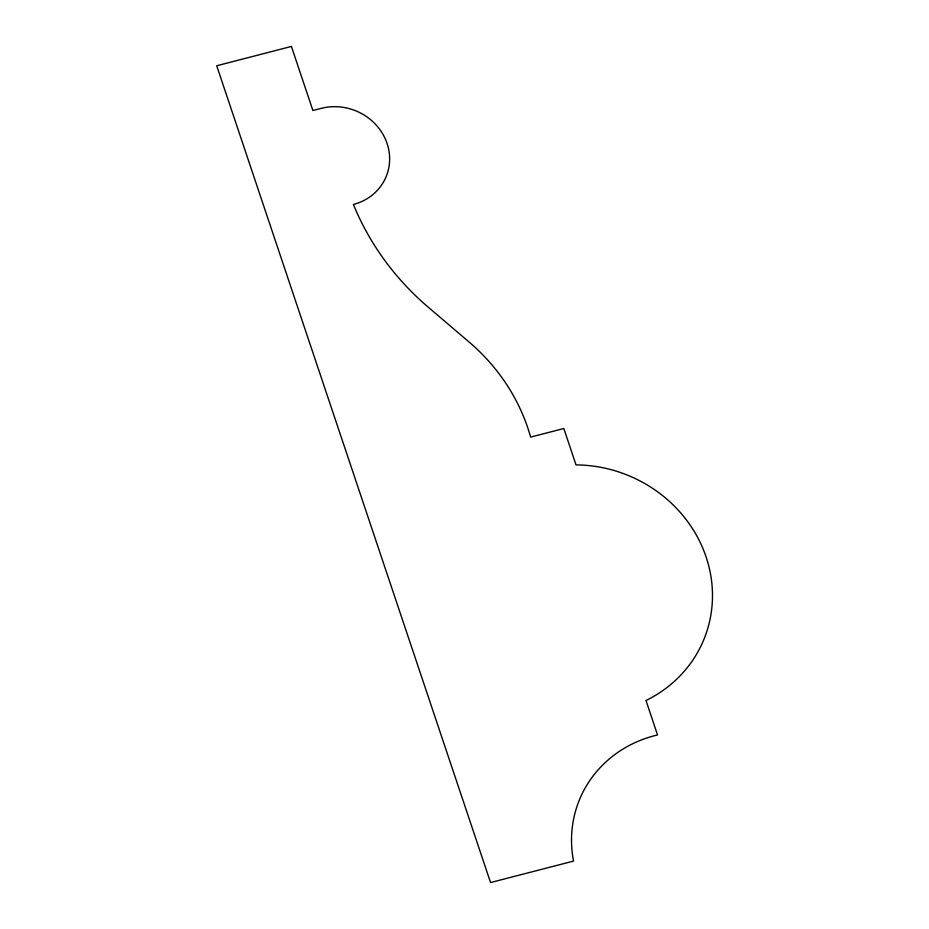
<?xml version="1.0" encoding="UTF-8"?>
<svg xmlns="http://www.w3.org/2000/svg" width="929" height="929" viewBox="0 0 929 929"><rect width="100%" height="100%" fill="white"/><g stroke="black" fill="none" stroke-linecap="round" stroke-linejoin="round"><path stroke-width="1.39" d="M291.416 46.45L216.712 65.762L490.558 882.55L573.553 861.09A121.351 112.908 22.5 0 1 657.546 734.955L645.992 700.501A132.162 122.965 22.5 0 0 707.445 561.197A132.162 122.965 22.5 0 0 576.026 464.895L563.822 428.513L530.622 437.094A194.649 181.097 22.5 0 0 469.052 341.977L428.327 307.267A266.507 247.962 22.5 0 1 353.415 204.461A52.86 49.191 22.5 0 0 387.103 143.542A52.86 49.191 22.5 0 0 321.19 108.368L312.899 110.516L291.416 46.45"/></g></svg>
